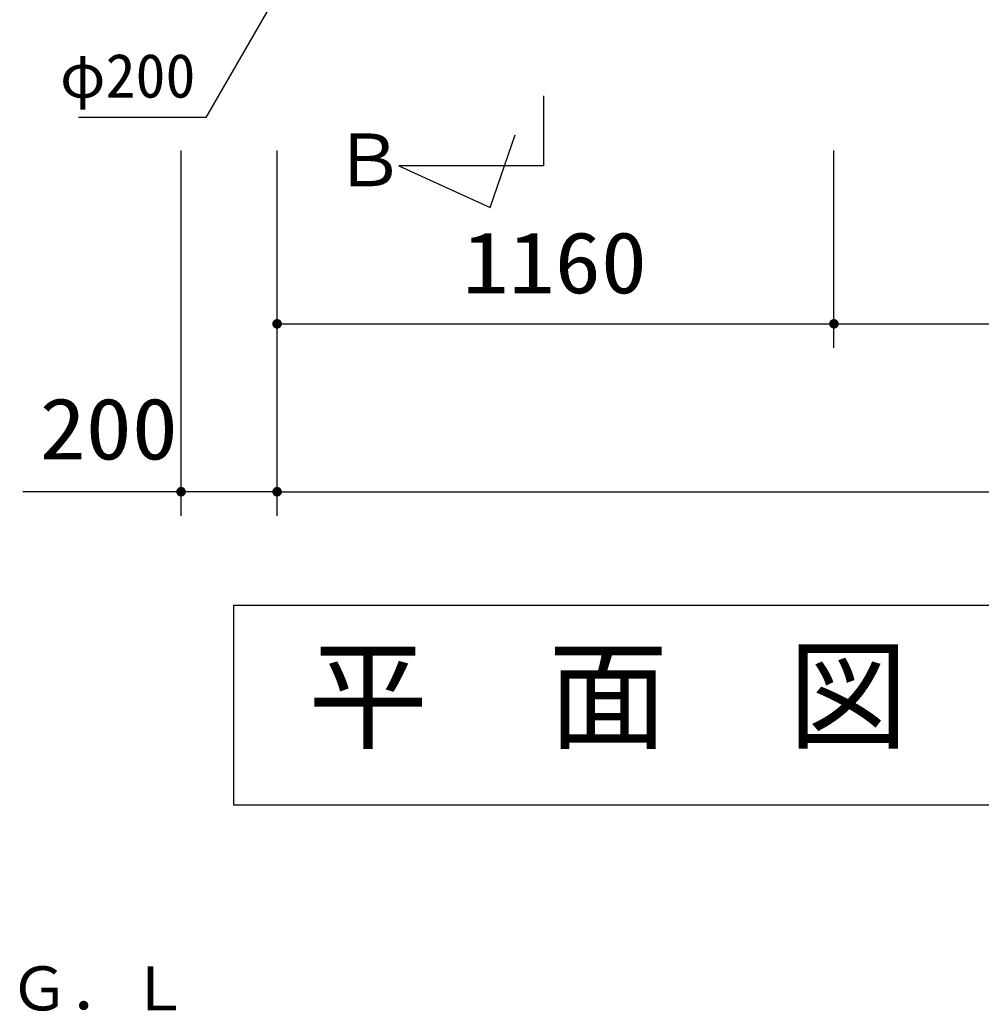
# Model space of a CAD drawing. Units: millimetres, scale not verified. Extents: x -14850 to 14850, y -10500 to 10500.
# Drawn here: x -10319 to -8317, y -3241 to -1175 of the extents above; entities that cross this region are included whole.
import ezdxf
from ezdxf.enums import TextEntityAlignment as Align

# ---------------------------------------------------------------- set-up
doc = ezdxf.new("R2010")
doc.units = ezdxf.units.MM
doc.header["$LTSCALE"] = 50
for name, color, linetype, lineweight in [('0-0_機器', 5, 'Continuous', 25), ('0-2_躯体', 5, 'Continuous', 25), ('0-3_水管', 3, 'Continuous', 25), ('0-5_製作', 5, 'Continuous', 25)]:
    doc.layers.add(name, color=color, linetype=linetype, lineweight=lineweight)
doc.styles.add('ＭＳ ゴシック', font='')
doc.styles.get('ＭＳ ゴシック').set_extended_font_data('MS Gothic')

msp = doc.modelspace()

# ---------------------------------------------------------------- linework, layer by layer
at = {"layer": '0-0_機器', "color": 4}
for p, q in [((-9733.59, -1034.09), (-9932.36, -1378.38)), ((-9932.36, -1378.38), (-10197.53, -1378.38))]:
    msp.add_line(p, q, dxfattribs=at)
at = {"layer": '0-0_機器', "color": 3}
for p, q in [((-9228.59, -1333.25), (-9228.59, -1479.62)), ((-9228.59, -1479.62), (-9530.08, -1479.62))]:
    msp.add_line(p, q, dxfattribs=at)
msp.add_lwpolyline([(-9530.08, -1479.62), (-9339.75, -1566.13), (-9287.85, -1414.73)], dxfattribs=at)
at = {"layer": '0-2_躯体', "color": 2}
for p, q in [((-9983.59, -2208.62), (-9983.59, -1447.18)), ((-9783.59, -2208.62), (-9783.59, -1447.18)), ((-8623.59, -1858.62), (-8623.59, -1447.18)), ((-9783.59, -1808.62), (-8623.59, -1808.62)), ((-8623.59, -1808.62), (-7653.59, -1808.62)), ((-9983.59, -2158.62), (-10313.06, -2158.62)), ((-9783.59, -2158.62), (-9983.59, -2158.62)), ((-9783.59, -2158.62), (-6383.59, -2158.62))]:
    msp.add_line(p, q, dxfattribs=at)
at = {"layer": '0-2_躯体'}
for points in [[(-9793.57, -1807.99), (-9783.59, -1808.62), (-9793.59, -1808.62)], [(-9793.59, -1808.62), (-9793.27, -1811.1), (-9793.51, -1809.87)], [(-9793.59, -1808.62), (-9792.88, -1812.3), (-9793.27, -1811.1)], [(-9783.59, -1808.62), (-9792.88, -1812.3), (-9793.59, -1808.62)], [(-9793.41, -1806.74), (-9783.59, -1808.62), (-9793.57, -1807.99)], [(-9793.1, -1805.53), (-9783.59, -1808.62), (-9793.41, -1806.74)], [(-9792.63, -1804.36), (-9783.59, -1808.62), (-9793.1, -1805.53)], [(-9783.59, -1808.62), (-9792.35, -1813.43), (-9792.88, -1812.3)], [(-9792.03, -1803.26), (-9783.59, -1808.62), (-9792.63, -1804.36)], [(-9783.59, -1808.62), (-9791.68, -1814.49), (-9792.35, -1813.43)], [(-9791.29, -1802.24), (-9783.59, -1808.62), (-9792.03, -1803.26)], [(-9783.59, -1808.62), (-9790.87, -1815.46), (-9791.68, -1814.49)], [(-9790.43, -1801.33), (-9783.59, -1808.62), (-9791.29, -1802.24)], [(-9783.59, -1808.62), (-9789.96, -1816.32), (-9790.87, -1815.46)], [(-9789.46, -1800.53), (-9783.59, -1808.62), (-9790.43, -1801.33)], [(-9783.59, -1808.62), (-9788.94, -1817.06), (-9789.96, -1816.32)], [(-9788.4, -1799.85), (-9783.59, -1808.62), (-9789.46, -1800.53)], [(-9783.59, -1808.62), (-9787.84, -1817.66), (-9788.94, -1817.06)], [(-9787.27, -1799.32), (-9783.59, -1808.62), (-9788.4, -1799.85)], [(-9783.59, -1808.62), (-9786.68, -1818.13), (-9787.84, -1817.66)], [(-9786.07, -1798.93), (-9783.59, -1808.62), (-9787.27, -1799.32)], [(-9783.59, -1808.62), (-9785.46, -1818.44), (-9786.68, -1818.13)], [(-9784.84, -1798.7), (-9783.59, -1808.62), (-9786.07, -1798.93)], [(-9783.59, -1808.62), (-9784.21, -1818.6), (-9785.46, -1818.44)], [(-9784.84, -1798.7), (-9783.59, -1798.62), (-9783.59, -1808.62)], [(-9783.59, -1808.62), (-9783.59, -1818.62), (-9784.21, -1818.6)], [(-9783.59, -1798.62), (-9773.59, -1808.62), (-9783.59, -1808.62)], [(-9782.96, -1798.64), (-9773.59, -1808.62), (-9783.59, -1798.62)], [(-9783.59, -1808.62), (-9782.33, -1818.54), (-9783.59, -1818.62)], [(-9783.59, -1808.62), (-9781.1, -1818.3), (-9782.33, -1818.54)], [(-9773.59, -1808.62), (-9781.1, -1818.3), (-9783.59, -1808.62)], [(-9781.71, -1798.79), (-9773.59, -1808.62), (-9782.96, -1798.64)], [(-9780.5, -1799.11), (-9773.59, -1808.62), (-9781.71, -1798.79)], [(-9773.59, -1808.62), (-9779.9, -1817.91), (-9781.1, -1818.3)], [(-9779.33, -1799.57), (-9773.59, -1808.62), (-9780.5, -1799.11)], [(-9773.59, -1808.62), (-9778.77, -1817.38), (-9779.9, -1817.91)], [(-9778.23, -1800.17), (-9773.59, -1808.62), (-9779.33, -1799.57)], [(-9773.59, -1808.62), (-9777.71, -1816.71), (-9778.77, -1817.38)], [(-9777.21, -1800.91), (-9773.59, -1808.62), (-9778.23, -1800.17)], [(-9773.59, -1808.62), (-9776.74, -1815.91), (-9777.71, -1816.71)], [(-9776.3, -1801.77), (-9773.59, -1808.62), (-9777.21, -1800.91)], [(-9773.59, -1808.62), (-9775.88, -1814.99), (-9776.74, -1815.91)], [(-9775.5, -1802.74), (-9773.59, -1808.62), (-9776.3, -1801.77)], [(-9773.59, -1808.62), (-9775.14, -1813.97), (-9775.88, -1814.99)], [(-9774.82, -1803.8), (-9773.59, -1808.62), (-9775.5, -1802.74)], [(-9773.59, -1808.62), (-9774.54, -1812.87), (-9775.14, -1813.97)], [(-9774.29, -1804.93), (-9773.59, -1808.62), (-9774.82, -1803.8)], [(-9773.59, -1808.62), (-9774.07, -1811.71), (-9774.54, -1812.87)], [(-9773.9, -1806.13), (-9773.59, -1808.62), (-9774.29, -1804.93)], [(-9773.59, -1808.62), (-9773.76, -1810.49), (-9774.07, -1811.71)], [(-9773.9, -1806.13), (-9773.66, -1807.36), (-9773.59, -1808.62)], [(-9773.59, -1808.62), (-9773.61, -1809.24), (-9773.76, -1810.49)], [(-8633.57, -1807.99), (-8623.59, -1808.62), (-8633.59, -1808.62)], [(-8633.59, -1808.62), (-8632.88, -1812.3), (-8633.51, -1809.87)], [(-8633.59, -1808.62), (-8632.35, -1813.43), (-8632.88, -1812.3)], [(-8623.59, -1808.62), (-8632.35, -1813.43), (-8633.59, -1808.62)], [(-8633.41, -1806.74), (-8623.59, -1808.62), (-8633.57, -1807.99)], [(-8633.51, -1809.87), (-8632.88, -1812.3), (-8633.27, -1811.1)], [(-8633.1, -1805.53), (-8623.59, -1808.62), (-8633.41, -1806.74)], [(-8632.63, -1804.36), (-8623.59, -1808.62), (-8633.1, -1805.53)], [(-8632.03, -1803.26), (-8623.59, -1808.62), (-8632.63, -1804.36)], [(-8623.59, -1808.62), (-8631.68, -1814.49), (-8632.35, -1813.43)], [(-8631.29, -1802.24), (-8623.59, -1808.62), (-8632.03, -1803.26)], [(-8623.59, -1808.62), (-8630.87, -1815.46), (-8631.68, -1814.49)], [(-8630.43, -1801.33), (-8623.59, -1808.62), (-8631.29, -1802.24)], [(-8623.59, -1808.62), (-8629.96, -1816.32), (-8630.87, -1815.46)], [(-8629.46, -1800.53), (-8623.59, -1808.62), (-8630.43, -1801.33)], [(-8623.59, -1808.62), (-8628.94, -1817.06), (-8629.96, -1816.32)], [(-8628.4, -1799.85), (-8623.59, -1808.62), (-8629.46, -1800.53)], [(-8623.59, -1808.62), (-8627.84, -1817.66), (-8628.94, -1817.06)], [(-8627.27, -1799.32), (-8623.59, -1808.62), (-8628.4, -1799.85)], [(-8623.59, -1808.62), (-8626.68, -1818.13), (-8627.84, -1817.66)], [(-8626.07, -1798.93), (-8623.59, -1808.62), (-8627.27, -1799.32)], [(-8623.59, -1808.62), (-8625.46, -1818.44), (-8626.68, -1818.13)], [(-8624.84, -1798.7), (-8623.59, -1808.62), (-8626.07, -1798.93)], [(-8623.59, -1808.62), (-8624.21, -1818.6), (-8625.46, -1818.44)], [(-8624.84, -1798.7), (-8623.59, -1798.62), (-8623.59, -1808.62)], [(-8623.59, -1808.62), (-8623.59, -1818.62), (-8624.21, -1818.6)], [(-8623.59, -1798.62), (-8613.59, -1808.62), (-8623.59, -1808.62)], [(-8622.96, -1798.64), (-8613.59, -1808.62), (-8623.59, -1798.62)], [(-8623.59, -1808.62), (-8622.33, -1818.54), (-8623.59, -1818.62)], [(-8623.59, -1808.62), (-8621.1, -1818.3), (-8622.33, -1818.54)], [(-8613.59, -1808.62), (-8621.1, -1818.3), (-8623.59, -1808.62)], [(-8621.71, -1798.79), (-8613.59, -1808.62), (-8622.96, -1798.64)], [(-8620.5, -1799.11), (-8613.59, -1808.62), (-8621.71, -1798.79)], [(-8613.59, -1808.62), (-8619.9, -1817.91), (-8621.1, -1818.3)], [(-8619.33, -1799.57), (-8613.59, -1808.62), (-8620.5, -1799.11)], [(-8613.59, -1808.62), (-8618.77, -1817.38), (-8619.9, -1817.91)], [(-8618.23, -1800.17), (-8613.59, -1808.62), (-8619.33, -1799.57)], [(-8613.59, -1808.62), (-8617.71, -1816.71), (-8618.77, -1817.38)], [(-8617.21, -1800.91), (-8613.59, -1808.62), (-8618.23, -1800.17)], [(-8613.59, -1808.62), (-8616.74, -1815.91), (-8617.71, -1816.71)], [(-8616.3, -1801.77), (-8613.59, -1808.62), (-8617.21, -1800.91)], [(-8613.59, -1808.62), (-8615.88, -1814.99), (-8616.74, -1815.91)], [(-8615.5, -1802.74), (-8613.59, -1808.62), (-8616.3, -1801.77)], [(-8613.59, -1808.62), (-8615.14, -1813.97), (-8615.88, -1814.99)], [(-8614.82, -1803.8), (-8613.59, -1808.62), (-8615.5, -1802.74)], [(-8613.59, -1808.62), (-8614.54, -1812.87), (-8615.14, -1813.97)], [(-8614.29, -1804.93), (-8613.59, -1808.62), (-8614.82, -1803.8)], [(-8613.59, -1808.62), (-8614.07, -1811.71), (-8614.54, -1812.87)], [(-8614.29, -1804.93), (-8613.66, -1807.36), (-8613.59, -1808.62)], [(-8613.9, -1806.13), (-8613.66, -1807.36), (-8614.29, -1804.93)], [(-8613.59, -1808.62), (-8613.76, -1810.49), (-8614.07, -1811.71)], [(-8613.59, -1808.62), (-8613.6, -1809.24), (-8613.76, -1810.49)], [(-9984.84, -2148.7), (-9983.59, -2158.62), (-9986.07, -2148.93)], [(-9984.84, -2148.7), (-9983.59, -2148.62), (-9983.59, -2158.62)], [(-9983.59, -2148.62), (-9973.59, -2158.62), (-9983.59, -2158.62)], [(-9982.96, -2148.64), (-9973.59, -2158.62), (-9983.59, -2148.62)], [(-9981.71, -2148.79), (-9973.59, -2158.62), (-9982.96, -2148.64)], [(-9980.49, -2149.11), (-9973.59, -2158.62), (-9981.71, -2148.79)], [(-9784.84, -2148.7), (-9783.59, -2158.62), (-9786.07, -2148.93)], [(-9784.84, -2148.7), (-9783.59, -2148.62), (-9783.59, -2158.62)], [(-9783.59, -2148.62), (-9773.59, -2158.62), (-9783.59, -2158.62)], [(-9782.96, -2148.64), (-9773.59, -2158.62), (-9783.59, -2148.62)], [(-9781.71, -2148.79), (-9773.59, -2158.62), (-9782.96, -2148.64)], [(-9780.5, -2149.11), (-9773.59, -2158.62), (-9781.71, -2148.79)], [(-9993.57, -2157.99), (-9983.59, -2158.62), (-9993.59, -2158.62)], [(-9993.59, -2158.62), (-9992.88, -2162.3), (-9993.51, -2159.87)], [(-9993.59, -2158.62), (-9992.35, -2163.43), (-9992.88, -2162.3)], [(-9983.59, -2158.62), (-9992.35, -2163.43), (-9993.59, -2158.62)], [(-9993.41, -2156.74), (-9983.59, -2158.62), (-9993.57, -2157.99)], [(-9993.51, -2159.87), (-9992.88, -2162.3), (-9993.27, -2161.1)], [(-9993.1, -2155.53), (-9983.59, -2158.62), (-9993.41, -2156.74)], [(-9992.63, -2154.36), (-9983.59, -2158.62), (-9993.1, -2155.53)], [(-9992.03, -2153.26), (-9983.59, -2158.62), (-9992.63, -2154.36)], [(-9983.59, -2158.62), (-9991.68, -2164.49), (-9992.35, -2163.43)], [(-9991.29, -2152.24), (-9983.59, -2158.62), (-9992.03, -2153.26)], [(-9983.59, -2158.62), (-9990.87, -2165.46), (-9991.68, -2164.49)], [(-9990.43, -2151.33), (-9983.59, -2158.62), (-9991.29, -2152.24)], [(-9983.59, -2158.62), (-9989.96, -2166.32), (-9990.87, -2165.46)], [(-9989.46, -2150.53), (-9983.59, -2158.62), (-9990.43, -2151.33)], [(-9983.59, -2158.62), (-9988.94, -2167.06), (-9989.96, -2166.32)], [(-9988.4, -2149.85), (-9983.59, -2158.62), (-9989.46, -2150.53)], [(-9983.59, -2158.62), (-9987.84, -2167.66), (-9988.94, -2167.06)], [(-9987.27, -2149.32), (-9983.59, -2158.62), (-9988.4, -2149.85)], [(-9983.59, -2158.62), (-9986.68, -2168.13), (-9987.84, -2167.66)], [(-9986.07, -2148.93), (-9983.59, -2158.62), (-9987.27, -2149.32)], [(-9983.59, -2158.62), (-9985.46, -2168.44), (-9986.68, -2168.13)], [(-9983.59, -2158.62), (-9984.21, -2168.6), (-9985.46, -2168.44)], [(-9983.59, -2158.62), (-9983.59, -2168.62), (-9984.21, -2168.6)], [(-9983.59, -2158.62), (-9982.33, -2168.54), (-9983.59, -2168.62)], [(-9983.59, -2158.62), (-9981.1, -2168.3), (-9982.33, -2168.54)], [(-9973.59, -2158.62), (-9981.1, -2168.3), (-9983.59, -2158.62)], [(-9973.59, -2158.62), (-9979.9, -2167.91), (-9981.1, -2168.3)], [(-9979.33, -2149.57), (-9973.59, -2158.62), (-9980.49, -2149.11)], [(-9973.59, -2158.62), (-9978.77, -2167.38), (-9979.9, -2167.91)], [(-9978.23, -2150.17), (-9973.59, -2158.62), (-9979.33, -2149.57)], [(-9973.59, -2158.62), (-9977.71, -2166.71), (-9978.77, -2167.38)], [(-9977.21, -2150.91), (-9973.59, -2158.62), (-9978.23, -2150.17)], [(-9973.59, -2158.62), (-9976.74, -2165.91), (-9977.71, -2166.71)], [(-9976.3, -2151.77), (-9973.59, -2158.62), (-9977.21, -2150.91)], [(-9973.59, -2158.62), (-9975.88, -2164.99), (-9976.74, -2165.91)], [(-9975.49, -2152.74), (-9973.59, -2158.62), (-9976.3, -2151.77)], [(-9973.59, -2158.62), (-9975.14, -2163.97), (-9975.88, -2164.99)], [(-9974.82, -2153.8), (-9973.59, -2158.62), (-9975.49, -2152.74)], [(-9973.59, -2158.62), (-9974.54, -2162.87), (-9975.14, -2163.97)], [(-9974.29, -2154.93), (-9973.59, -2158.62), (-9974.82, -2153.8)], [(-9973.59, -2158.62), (-9974.07, -2161.71), (-9974.54, -2162.87)], [(-9974.29, -2154.93), (-9973.66, -2157.36), (-9973.59, -2158.62)], [(-9973.9, -2156.13), (-9973.66, -2157.36), (-9974.29, -2154.93)], [(-9973.59, -2158.62), (-9973.76, -2160.49), (-9974.07, -2161.71)], [(-9973.59, -2158.62), (-9973.6, -2159.24), (-9973.76, -2160.49)], [(-9793.57, -2157.99), (-9783.59, -2158.62), (-9793.59, -2158.62)], [(-9793.59, -2158.62), (-9792.88, -2162.3), (-9793.51, -2159.87)], [(-9793.59, -2158.62), (-9792.35, -2163.43), (-9792.88, -2162.3)], [(-9783.59, -2158.62), (-9792.35, -2163.43), (-9793.59, -2158.62)], [(-9793.41, -2156.74), (-9783.59, -2158.62), (-9793.57, -2157.99)], [(-9793.51, -2159.87), (-9792.88, -2162.3), (-9793.27, -2161.1)], [(-9793.1, -2155.53), (-9783.59, -2158.62), (-9793.41, -2156.74)], [(-9792.63, -2154.36), (-9783.59, -2158.62), (-9793.1, -2155.53)], [(-9792.03, -2153.26), (-9783.59, -2158.62), (-9792.63, -2154.36)], [(-9783.59, -2158.62), (-9791.68, -2164.49), (-9792.35, -2163.43)], [(-9791.29, -2152.24), (-9783.59, -2158.62), (-9792.03, -2153.26)], [(-9783.59, -2158.62), (-9790.87, -2165.46), (-9791.68, -2164.49)], [(-9790.43, -2151.33), (-9783.59, -2158.62), (-9791.29, -2152.24)], [(-9783.59, -2158.62), (-9789.96, -2166.32), (-9790.87, -2165.46)], [(-9789.46, -2150.53), (-9783.59, -2158.62), (-9790.43, -2151.33)], [(-9783.59, -2158.62), (-9788.94, -2167.06), (-9789.96, -2166.32)], [(-9788.4, -2149.85), (-9783.59, -2158.62), (-9789.46, -2150.53)], [(-9783.59, -2158.62), (-9787.84, -2167.66), (-9788.94, -2167.06)], [(-9787.27, -2149.32), (-9783.59, -2158.62), (-9788.4, -2149.85)], [(-9783.59, -2158.62), (-9786.68, -2168.13), (-9787.84, -2167.66)], [(-9786.07, -2148.93), (-9783.59, -2158.62), (-9787.27, -2149.32)], [(-9783.59, -2158.62), (-9785.46, -2168.44), (-9786.68, -2168.13)], [(-9783.59, -2158.62), (-9784.21, -2168.6), (-9785.46, -2168.44)], [(-9783.59, -2158.62), (-9783.59, -2168.62), (-9784.21, -2168.6)], [(-9783.59, -2158.62), (-9782.33, -2168.54), (-9783.59, -2168.62)], [(-9783.59, -2158.62), (-9781.1, -2168.3), (-9782.33, -2168.54)], [(-9773.59, -2158.62), (-9781.1, -2168.3), (-9783.59, -2158.62)], [(-9773.59, -2158.62), (-9779.9, -2167.91), (-9781.1, -2168.3)], [(-9779.33, -2149.57), (-9773.59, -2158.62), (-9780.5, -2149.11)], [(-9773.59, -2158.62), (-9778.77, -2167.38), (-9779.9, -2167.91)], [(-9778.23, -2150.17), (-9773.59, -2158.62), (-9779.33, -2149.57)], [(-9773.59, -2158.62), (-9777.71, -2166.71), (-9778.77, -2167.38)], [(-9777.21, -2150.91), (-9773.59, -2158.62), (-9778.23, -2150.17)], [(-9773.59, -2158.62), (-9776.74, -2165.91), (-9777.71, -2166.71)], [(-9776.3, -2151.77), (-9773.59, -2158.62), (-9777.21, -2150.91)], [(-9773.59, -2158.62), (-9775.88, -2164.99), (-9776.74, -2165.91)], [(-9775.5, -2152.74), (-9773.59, -2158.62), (-9776.3, -2151.77)], [(-9773.59, -2158.62), (-9775.14, -2163.97), (-9775.88, -2164.99)], [(-9774.82, -2153.8), (-9773.59, -2158.62), (-9775.5, -2152.74)], [(-9773.59, -2158.62), (-9774.54, -2162.87), (-9775.14, -2163.97)], [(-9774.29, -2154.93), (-9773.59, -2158.62), (-9774.82, -2153.8)], [(-9773.59, -2158.62), (-9774.07, -2161.71), (-9774.54, -2162.87)], [(-9774.29, -2154.93), (-9773.66, -2157.36), (-9773.59, -2158.62)], [(-9773.9, -2156.13), (-9773.66, -2157.36), (-9774.29, -2154.93)], [(-9773.59, -2158.62), (-9773.76, -2160.49), (-9774.07, -2161.71)], [(-9773.59, -2158.62), (-9773.61, -2159.24), (-9773.76, -2160.49)]]:
    msp.add_solid(points, dxfattribs=at)
at = {"layer": '0-3_水管'}
msp.add_line((-9874.68, -2394.73), (-6541.34, -2394.73), dxfattribs=at)
msp.add_lwpolyline([(-9874.68, -2394.73), (-9874.68, -2811.4), (-6541.34, -2811.4)], dxfattribs=at)

# ---------------------------------------------------------------- texts
at = {"layer": '0-0_機器', "color": 4, "style": 'ＭＳ ゴシック'}
for s, height, p in [('φ200', 91.79, (-10235.82, -1364.81)), ('Ｂ', 110, (-9666.62, -1555.02))]:
    msp.add_text(s, height=height, dxfattribs=at).set_placement(p, align=Align.BOTTOM_LEFT)
at = {"layer": '0-2_躯体', "color": 4, "style": 'ＭＳ ゴシック', "width": 1.1}
for s, p in [('1160', (-9397.34, -1783.62)), ('200', (-10278.32, -2129.94))]:
    msp.add_text(s, height=128.4, dxfattribs=at).set_placement(p, align=Align.BOTTOM_LEFT)
at = {"layer": '0-3_水管', "color": 4, "style": 'ＭＳ ゴシック'}
msp.add_text('平\u3000面\u3000図', height=183.3, dxfattribs=at).set_placement((-9718.91, -2729.77), align=Align.BOTTOM_LEFT)
at = {"layer": '0-5_製作', "color": 4, "style": 'ＭＳ ゴシック'}
msp.add_text('Ｇ．Ｌ', height=91.79, rotation=0.002, dxfattribs=at).set_placement((-10341.63, -3267.16), align=Align.BOTTOM_LEFT)

doc.saveas('drawing.dxf')
